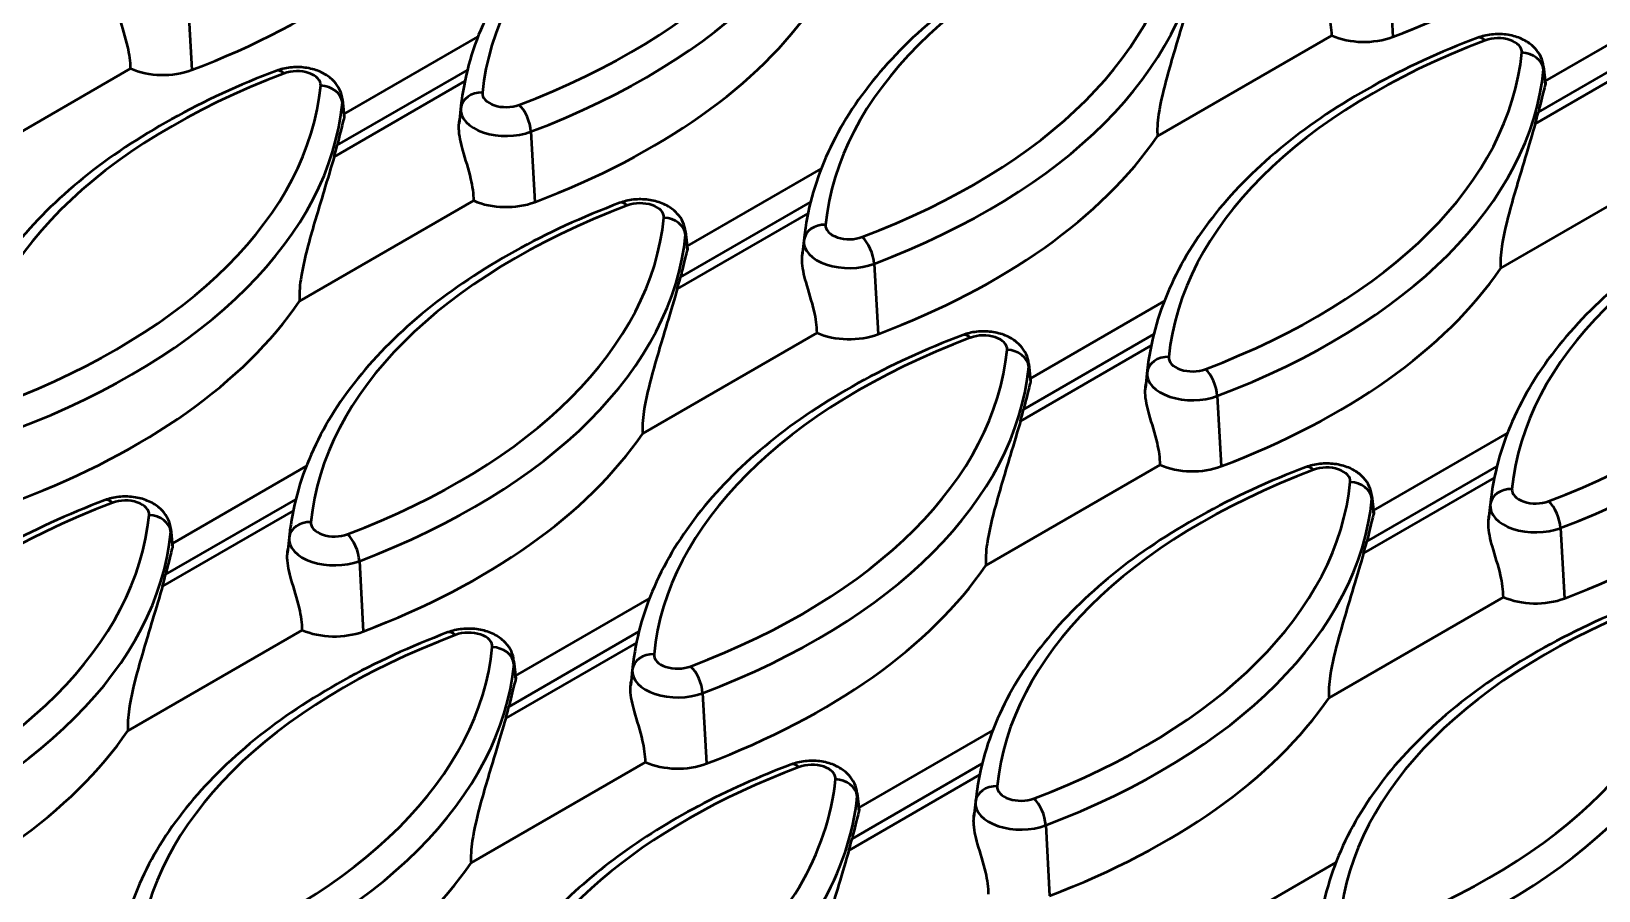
# Model space of a CAD drawing. Header units: millimetres. Extents: x 0 to 2774, y -40 to 1485.
# Drawn here: x 235.9 to 289.7, y 355.4 to 384.9 of the extents above; entities that cross this region are included whole.
import ezdxf

# ---------------------------------------------------------------- set-up
doc = ezdxf.new("R2010")
doc.units = ezdxf.units.MM
doc.header["$LTSCALE"] = 2.5
doc.layers.add('Sichtbar (ISO)', color=7, linetype='Continuous', lineweight=50)
doc.layers.add('Sichtbar schmal (ISO)', color=7, linetype='Continuous', lineweight=50)

msp = doc.modelspace()

# ---------------------------------------------------------------- linework, layer by layer
at = {"layer": 'Sichtbar (ISO)'}
for p, q in [((287.901, 383.161), (292.5, 385.816)), ((246.653, 382.027), (251.252, 384.682)), ((274.59, 381.273), (280.576, 384.729)), ((233.342, 380.139), (239.328, 383.595)), ((287.847, 383.665), (287.91, 383.079)), ((246.599, 382.531), (246.662, 381.945)), ((250.671, 382.315), (250.619, 381.829)), ((258.438, 377.491), (263.037, 380.146)), ((286.375, 376.737), (292.361, 380.193)), ((245.127, 375.603), (251.113, 379.059)), ((258.384, 377.995), (258.447, 377.409)), ((262.456, 377.779), (262.404, 377.293)), ((270.224, 372.955), (274.822, 375.61)), ((256.912, 371.067), (262.898, 374.523)), ((270.169, 373.459), (270.232, 372.873)), ((274.241, 373.243), (274.189, 372.757)), ((282.009, 368.419), (286.608, 371.074)), ((240.761, 367.285), (245.36, 369.94)), ((268.698, 366.531), (274.684, 369.987)), ((281.955, 368.923), (282.017, 368.336)), ((286.026, 368.707), (285.974, 368.221)), ((240.707, 367.789), (240.77, 367.202)), ((244.778, 367.573), (244.726, 367.087)), ((252.546, 362.749), (257.145, 365.404)), ((280.483, 361.994), (286.469, 365.45)), ((239.235, 360.86), (245.221, 364.316)), ((252.492, 363.253), (252.555, 362.666)), ((256.564, 363.037), (256.511, 362.551)), ((264.331, 358.213), (268.93, 360.868)), ((251.02, 356.324), (257.006, 359.78)), ((264.277, 358.717), (264.34, 358.13)), ((268.349, 358.501), (268.296, 358.014)), ((276.116, 353.677), (280.715, 356.332))]:
    msp.add_line(p, q, dxfattribs=at)
for centre, major_axis, start_param, end_param in [((227.672, 395.673), (25.106, 0), 5.2921, 5.906759), ((268.919, 396.807), (-25.106, 0), 2.150508, 2.708832), ((239.457, 391.137), (25.106, 0), 5.2921, 5.906759), ((281.683, 385.553), (-1.806, 0), 0.911322, 2.150508), ((240.435, 384.419), (-1.806, 0), 0.911322, 2.150508), ((263.027, 384.106), (24.887, 0), 6.114898, 6.142932), ((251.242, 386.601), (25.106, 0), 5.2921, 5.906759), ((221.779, 382.972), (24.887, 0), 6.114898, 6.142932), ((252.22, 379.883), (-1.806, 0), 0.911322, 2.150508), ((233.564, 378.436), (24.887, 0), 6.114898, 6.142932), ((263.027, 382.065), (25.106, 0), 5.2921, 5.906759), ((221.779, 380.931), (25.106, 0), 5.2921, 5.906759), ((264.005, 375.347), (-1.806, 0), 0.911322, 2.150508), ((274.812, 377.529), (25.106, 0), 5.2921, 5.906759), ((245.349, 373.9), (24.887, 0), 6.114898, 6.142932), ((233.564, 376.395), (25.106, 0), 5.2921, 5.906759), ((275.79, 370.811), (-1.806, 0), 0.911322, 2.150508), ((257.134, 369.364), (24.887, 0), 6.114898, 6.142932), ((215.886, 368.23), (24.887, 0), 6.114898, 6.142932), ((245.349, 371.859), (25.106, 0), 5.2921, 5.906759), ((287.575, 366.275), (-1.806, 0), 0.911322, 2.150508), ((246.327, 365.141), (-1.806, 0), 0.911322, 2.150508), ((257.134, 367.323), (25.106, 0), 5.2921, 5.906759), ((227.672, 363.694), (24.887, 0), 6.114898, 6.142932), ((215.886, 366.189), (25.106, 0), 5.2921, 5.906759), ((258.113, 360.604), (-1.806, 0), 0.911322, 2.150508), ((268.919, 362.787), (25.106, 0), 5.2921, 5.906759), ((239.457, 359.158), (24.887, 0), 6.114898, 6.142932), ((227.672, 361.653), (25.106, 0), 5.2921, 5.906759)]:
    msp.add_ellipse(centre, major_axis=major_axis, ratio=0.57735, start_param=start_param, end_param=end_param, dxfattribs=at)
for points, knots in [([(262.01, 393.722), (260.729, 393.238), (259.522, 392.684), (257.299, 391.45), (256.283, 390.771), (254.474, 389.306), (253.681, 388.521), (252.352, 386.863), (251.815, 385.99), (251.025, 384.187), (250.772, 383.255), (250.671, 382.315)], [2.9359057, 2.9359057, 2.9359057, 2.9359057, 3.121742, 3.121742, 3.3075784, 3.3075784, 3.4934147, 3.4934147, 3.6792511, 3.6792511, 3.8650875, 3.8650875, 3.8650875, 3.8650875]), ([(273.795, 389.186), (272.514, 388.702), (271.307, 388.148), (269.085, 386.914), (268.068, 386.235), (266.259, 384.77), (265.466, 383.985), (264.137, 382.327), (263.6, 381.454), (262.81, 379.651), (262.557, 378.719), (262.456, 377.779)], [2.9359057, 2.9359057, 2.9359057, 2.9359057, 3.121742, 3.121742, 3.3075784, 3.3075784, 3.4934147, 3.4934147, 3.6792511, 3.6792511, 3.8650875, 3.8650875, 3.8650875, 3.8650875]), ([(280.576, 384.729), (280.573, 384.964), (280.537, 385.219), (280.402, 385.809), (280.288, 386.147), (280.165, 386.585), (280.131, 386.715), (280.081, 386.968), (280.066, 387.091), (280.061, 387.26), (280.063, 387.319), (280.069, 387.377)], [0.0433649, 0.0433649, 0.0433649, 0.0433649, 0.199966, 0.199966, 0.399932, 0.399932, 0.4756007, 0.4756007, 0.5512693, 0.5512693, 0.5929939, 0.5929939, 0.5929939, 0.5929939]), ([(239.328, 383.595), (239.325, 383.83), (239.29, 384.085), (239.154, 384.675), (239.04, 385.013), (238.917, 385.451), (238.883, 385.581), (238.834, 385.834), (238.818, 385.957), (238.813, 386.126), (238.815, 386.185), (238.821, 386.243)], [0.0433649, 0.0433649, 0.0433649, 0.0433649, 0.199966, 0.199966, 0.399932, 0.399932, 0.4756007, 0.4756007, 0.5512693, 0.5512693, 0.5929939, 0.5929939, 0.5929939, 0.5929939]), ([(275.778, 386.236), (275.679, 385.9), (275.558, 385.493), (275.262, 384.51), (275.081, 383.92), (274.814, 382.935), (274.692, 382.453), (274.61, 381.894), (274.594, 381.753), (274.58, 381.494), (274.582, 381.375), (274.59, 381.273)], [3.485316, 3.485316, 3.485316, 3.485316, 3.831228, 3.831228, 4.242869, 4.242869, 4.503948, 4.503948, 4.581698, 4.581698, 4.653464, 4.653464, 4.653464, 4.653464]), ([(285.58, 384.65), (284.299, 384.166), (283.093, 383.612), (280.87, 382.378), (279.853, 381.699), (278.044, 380.234), (277.252, 379.448), (275.922, 377.79), (275.385, 376.918), (274.595, 375.114), (274.342, 374.183), (274.241, 373.243)], [2.9359057, 2.9359057, 2.9359057, 2.9359057, 3.121742, 3.121742, 3.3075784, 3.3075784, 3.4934147, 3.4934147, 3.6792511, 3.6792511, 3.8650875, 3.8650875, 3.8650875, 3.8650875]), ([(287.847, 383.665), (287.835, 383.781), (287.802, 383.893), (287.705, 384.103), (287.637, 384.2), (287.469, 384.384), (287.364, 384.463), (287.116, 384.611), (286.968, 384.669), (286.652, 384.752), (286.481, 384.774), (286.142, 384.777), (285.972, 384.759), (285.73, 384.701), (285.654, 384.678), (285.58, 384.65)], [0.847302, 0.847302, 0.847302, 0.847302, 1.046181, 1.046181, 1.270532, 1.270532, 1.556044, 1.556044, 1.929065, 1.929065, 2.339587, 2.339587, 2.746954, 2.746954, 2.935906, 2.935906, 2.935906, 2.935906]), ([(244.332, 383.516), (243.051, 383.032), (241.845, 382.478), (239.622, 381.244), (238.605, 380.565), (236.796, 379.1), (236.004, 378.314), (234.674, 376.656), (234.137, 375.784), (233.347, 373.98), (233.094, 373.049), (232.993, 372.109)], [2.9359057, 2.9359057, 2.9359057, 2.9359057, 3.121742, 3.121742, 3.3075784, 3.3075784, 3.4934147, 3.4934147, 3.6792511, 3.6792511, 3.8650875, 3.8650875, 3.8650875, 3.8650875]), ([(246.599, 382.531), (246.587, 382.647), (246.554, 382.759), (246.457, 382.969), (246.389, 383.066), (246.221, 383.25), (246.117, 383.329), (245.868, 383.477), (245.72, 383.535), (245.404, 383.618), (245.233, 383.64), (244.894, 383.643), (244.725, 383.625), (244.482, 383.567), (244.407, 383.544), (244.332, 383.516)], [0.847302, 0.847302, 0.847302, 0.847302, 1.046181, 1.046181, 1.270532, 1.270532, 1.556044, 1.556044, 1.929065, 1.929065, 2.339587, 2.339587, 2.746954, 2.746954, 2.935906, 2.935906, 2.935906, 2.935906]), ([(287.904, 383.03), (287.901, 383.02), (287.898, 383.009), (287.846, 382.828), (287.783, 382.563), (287.699, 382.216), (287.685, 382.158), (287.67, 382.098)], [0.7095826, 0.7095826, 0.7095826, 0.7095826, 0.7301099, 0.7301099, 1.0546565, 1.0546565, 1.1167, 1.1167, 1.1167, 1.1167]), ([(246.656, 381.896), (246.653, 381.886), (246.65, 381.875), (246.598, 381.694), (246.535, 381.429), (246.451, 381.082), (246.437, 381.024), (246.422, 380.964)], [0.7095826, 0.7095826, 0.7095826, 0.7095826, 0.7301099, 0.7301099, 1.0546565, 1.0546565, 1.1167, 1.1167, 1.1167, 1.1167]), ([(251.113, 379.059), (251.111, 379.294), (251.075, 379.549), (250.939, 380.139), (250.825, 380.477), (250.702, 380.915), (250.668, 381.045), (250.619, 381.298), (250.603, 381.421), (250.599, 381.589), (250.6, 381.649), (250.606, 381.707)], [0.0433649, 0.0433649, 0.0433649, 0.0433649, 0.199966, 0.199966, 0.399932, 0.399932, 0.4756007, 0.4756007, 0.5512693, 0.5512693, 0.5929939, 0.5929939, 0.5929939, 0.5929939]), ([(250.606, 381.707), (250.609, 381.737), (250.612, 381.766), (250.616, 381.806), (250.618, 381.818), (250.619, 381.829)], [0.70958265, 0.70958265, 0.70958265, 0.70958265, 0.73010989, 0.73010989, 0.73801389, 0.73801389, 0.73801389, 0.73801389]), ([(287.563, 381.7), (287.464, 381.363), (287.343, 380.956), (287.048, 379.974), (286.866, 379.384), (286.599, 378.399), (286.477, 377.917), (286.395, 377.358), (286.379, 377.217), (286.366, 376.958), (286.367, 376.839), (286.375, 376.737)], [3.485316, 3.485316, 3.485316, 3.485316, 3.831228, 3.831228, 4.242869, 4.242869, 4.503948, 4.503948, 4.581698, 4.581698, 4.653464, 4.653464, 4.653464, 4.653464]), ([(246.315, 380.566), (246.216, 380.229), (246.095, 379.822), (245.8, 378.84), (245.618, 378.25), (245.351, 377.265), (245.229, 376.783), (245.148, 376.224), (245.132, 376.083), (245.118, 375.824), (245.119, 375.705), (245.127, 375.603)], [3.485316, 3.485316, 3.485316, 3.485316, 3.831228, 3.831228, 4.242869, 4.242869, 4.503948, 4.503948, 4.581698, 4.581698, 4.653464, 4.653464, 4.653464, 4.653464]), ([(297.365, 380.114), (296.084, 379.63), (294.878, 379.075), (292.655, 377.842), (291.638, 377.163), (289.829, 375.698), (289.037, 374.912), (287.707, 373.254), (287.17, 372.382), (286.38, 370.578), (286.127, 369.647), (286.026, 368.707)], [2.9359057, 2.9359057, 2.9359057, 2.9359057, 3.121742, 3.121742, 3.3075784, 3.3075784, 3.4934147, 3.4934147, 3.6792511, 3.6792511, 3.8650875, 3.8650875, 3.8650875, 3.8650875]), ([(256.117, 378.98), (254.836, 378.496), (253.63, 377.941), (251.407, 376.708), (250.39, 376.029), (248.581, 374.564), (247.789, 373.778), (246.459, 372.12), (245.922, 371.248), (245.132, 369.444), (244.879, 368.513), (244.778, 367.573)], [2.9359057, 2.9359057, 2.9359057, 2.9359057, 3.121742, 3.121742, 3.3075784, 3.3075784, 3.4934147, 3.4934147, 3.6792511, 3.6792511, 3.8650875, 3.8650875, 3.8650875, 3.8650875]), ([(258.384, 377.995), (258.372, 378.111), (258.339, 378.223), (258.242, 378.433), (258.174, 378.529), (258.006, 378.714), (257.902, 378.793), (257.653, 378.941), (257.505, 378.999), (257.189, 379.082), (257.019, 379.103), (256.679, 379.107), (256.51, 379.089), (256.268, 379.031), (256.192, 379.008), (256.117, 378.98)], [0.847302, 0.847302, 0.847302, 0.847302, 1.046181, 1.046181, 1.270532, 1.270532, 1.556044, 1.556044, 1.929065, 1.929065, 2.339587, 2.339587, 2.746954, 2.746954, 2.935906, 2.935906, 2.935906, 2.935906]), ([(258.441, 377.36), (258.438, 377.35), (258.435, 377.339), (258.383, 377.158), (258.32, 376.893), (258.236, 376.546), (258.222, 376.488), (258.207, 376.428)], [0.7095826, 0.7095826, 0.7095826, 0.7095826, 0.7301099, 0.7301099, 1.0546565, 1.0546565, 1.1167, 1.1167, 1.1167, 1.1167]), ([(262.898, 374.523), (262.896, 374.758), (262.86, 375.013), (262.724, 375.603), (262.611, 375.941), (262.487, 376.379), (262.453, 376.509), (262.404, 376.762), (262.388, 376.885), (262.384, 377.053), (262.385, 377.113), (262.391, 377.171)], [0.0433649, 0.0433649, 0.0433649, 0.0433649, 0.199966, 0.199966, 0.399932, 0.399932, 0.4756007, 0.4756007, 0.5512693, 0.5512693, 0.5929939, 0.5929939, 0.5929939, 0.5929939]), ([(262.391, 377.171), (262.394, 377.2), (262.397, 377.23), (262.402, 377.27), (262.403, 377.282), (262.404, 377.293)], [0.70958265, 0.70958265, 0.70958265, 0.70958265, 0.73010989, 0.73010989, 0.73801389, 0.73801389, 0.73801389, 0.73801389]), ([(258.1, 376.03), (258.001, 375.693), (257.88, 375.286), (257.585, 374.304), (257.404, 373.714), (257.136, 372.729), (257.015, 372.247), (256.933, 371.688), (256.917, 371.547), (256.903, 371.288), (256.904, 371.169), (256.912, 371.067)], [3.485316, 3.485316, 3.485316, 3.485316, 3.831228, 3.831228, 4.242869, 4.242869, 4.503948, 4.503948, 4.581698, 4.581698, 4.653464, 4.653464, 4.653464, 4.653464]), ([(267.902, 374.444), (266.621, 373.96), (265.415, 373.405), (263.192, 372.172), (262.175, 371.493), (260.366, 370.028), (259.574, 369.242), (258.244, 367.584), (257.707, 366.712), (256.917, 364.908), (256.664, 363.977), (256.564, 363.037)], [2.9359057, 2.9359057, 2.9359057, 2.9359057, 3.121742, 3.121742, 3.3075784, 3.3075784, 3.4934147, 3.4934147, 3.6792511, 3.6792511, 3.8650875, 3.8650875, 3.8650875, 3.8650875]), ([(270.169, 373.459), (270.157, 373.575), (270.124, 373.686), (270.027, 373.897), (269.959, 373.993), (269.791, 374.178), (269.687, 374.257), (269.438, 374.405), (269.291, 374.463), (268.974, 374.546), (268.804, 374.567), (268.464, 374.571), (268.295, 374.553), (268.053, 374.495), (267.977, 374.472), (267.902, 374.444)], [0.847302, 0.847302, 0.847302, 0.847302, 1.046181, 1.046181, 1.270532, 1.270532, 1.556044, 1.556044, 1.929065, 1.929065, 2.339587, 2.339587, 2.746954, 2.746954, 2.935906, 2.935906, 2.935906, 2.935906]), ([(270.226, 372.824), (270.223, 372.814), (270.22, 372.803), (270.169, 372.622), (270.106, 372.356), (270.021, 372.01), (270.007, 371.952), (269.992, 371.891)], [0.7095826, 0.7095826, 0.7095826, 0.7095826, 0.7301099, 0.7301099, 1.0546565, 1.0546565, 1.1167, 1.1167, 1.1167, 1.1167]), ([(274.684, 369.987), (274.681, 370.222), (274.645, 370.477), (274.509, 371.067), (274.396, 371.405), (274.272, 371.843), (274.239, 371.973), (274.189, 372.226), (274.173, 372.349), (274.169, 372.517), (274.171, 372.577), (274.176, 372.635)], [0.0433649, 0.0433649, 0.0433649, 0.0433649, 0.199966, 0.199966, 0.399932, 0.399932, 0.4756007, 0.4756007, 0.5512693, 0.5512693, 0.5929939, 0.5929939, 0.5929939, 0.5929939]), ([(274.176, 372.635), (274.179, 372.664), (274.182, 372.694), (274.187, 372.734), (274.188, 372.746), (274.189, 372.757)], [0.70958265, 0.70958265, 0.70958265, 0.70958265, 0.73010989, 0.73010989, 0.73801389, 0.73801389, 0.73801389, 0.73801389]), ([(269.885, 371.493), (269.786, 371.157), (269.665, 370.75), (269.37, 369.768), (269.189, 369.178), (268.921, 368.192), (268.8, 367.71), (268.718, 367.152), (268.702, 367.011), (268.688, 366.752), (268.689, 366.633), (268.698, 366.531)], [3.485316, 3.485316, 3.485316, 3.485316, 3.831228, 3.831228, 4.242869, 4.242869, 4.503948, 4.503948, 4.581698, 4.581698, 4.653464, 4.653464, 4.653464, 4.653464]), ([(279.687, 369.908), (278.406, 369.424), (277.2, 368.869), (274.977, 367.636), (273.96, 366.957), (272.151, 365.492), (271.359, 364.706), (270.03, 363.048), (269.493, 362.176), (268.702, 360.372), (268.45, 359.441), (268.349, 358.501)], [2.9359057, 2.9359057, 2.9359057, 2.9359057, 3.121742, 3.121742, 3.3075784, 3.3075784, 3.4934147, 3.4934147, 3.6792511, 3.6792511, 3.8650875, 3.8650875, 3.8650875, 3.8650875]), ([(281.955, 368.923), (281.942, 369.039), (281.909, 369.15), (281.812, 369.361), (281.744, 369.457), (281.576, 369.641), (281.472, 369.721), (281.223, 369.869), (281.076, 369.927), (280.759, 370.01), (280.589, 370.031), (280.249, 370.035), (280.08, 370.017), (279.838, 369.959), (279.762, 369.936), (279.687, 369.908)], [0.847302, 0.847302, 0.847302, 0.847302, 1.046181, 1.046181, 1.270532, 1.270532, 1.556044, 1.556044, 1.929065, 1.929065, 2.339587, 2.339587, 2.746954, 2.746954, 2.935906, 2.935906, 2.935906, 2.935906]), ([(238.439, 368.774), (237.158, 368.29), (235.952, 367.735), (233.729, 366.502), (232.713, 365.823), (230.903, 364.358), (230.111, 363.572), (228.782, 361.914), (228.245, 361.042), (227.454, 359.238), (227.202, 358.307), (227.101, 357.367)], [2.9359057, 2.9359057, 2.9359057, 2.9359057, 3.121742, 3.121742, 3.3075784, 3.3075784, 3.4934147, 3.4934147, 3.6792511, 3.6792511, 3.8650875, 3.8650875, 3.8650875, 3.8650875]), ([(240.707, 367.789), (240.694, 367.905), (240.662, 368.016), (240.564, 368.227), (240.497, 368.323), (240.328, 368.507), (240.224, 368.587), (239.975, 368.735), (239.828, 368.793), (239.511, 368.876), (239.341, 368.897), (239.001, 368.9), (238.832, 368.883), (238.59, 368.825), (238.514, 368.802), (238.439, 368.774)], [0.847302, 0.847302, 0.847302, 0.847302, 1.046181, 1.046181, 1.270532, 1.270532, 1.556044, 1.556044, 1.929065, 1.929065, 2.339587, 2.339587, 2.746954, 2.746954, 2.935906, 2.935906, 2.935906, 2.935906]), ([(282.011, 368.288), (282.008, 368.278), (282.005, 368.267), (281.954, 368.085), (281.891, 367.82), (281.806, 367.474), (281.792, 367.416), (281.777, 367.355)], [0.7095826, 0.7095826, 0.7095826, 0.7095826, 0.7301099, 0.7301099, 1.0546565, 1.0546565, 1.1167, 1.1167, 1.1167, 1.1167]), ([(285.961, 368.099), (285.964, 368.128), (285.967, 368.158), (285.972, 368.198), (285.973, 368.209), (285.974, 368.221)], [0.70958265, 0.70958265, 0.70958265, 0.70958265, 0.73010989, 0.73010989, 0.73801389, 0.73801389, 0.73801389, 0.73801389]), ([(286.469, 365.45), (286.466, 365.686), (286.43, 365.941), (286.295, 366.531), (286.181, 366.869), (286.057, 367.306), (286.024, 367.437), (285.974, 367.69), (285.959, 367.813), (285.954, 367.981), (285.956, 368.041), (285.961, 368.099)], [0.0433649, 0.0433649, 0.0433649, 0.0433649, 0.199966, 0.199966, 0.399932, 0.399932, 0.4756007, 0.4756007, 0.5512693, 0.5512693, 0.5929939, 0.5929939, 0.5929939, 0.5929939]), ([(240.764, 367.154), (240.761, 367.144), (240.758, 367.133), (240.706, 366.951), (240.643, 366.686), (240.558, 366.34), (240.544, 366.282), (240.53, 366.221)], [0.7095826, 0.7095826, 0.7095826, 0.7095826, 0.7301099, 0.7301099, 1.0546565, 1.0546565, 1.1167, 1.1167, 1.1167, 1.1167]), ([(244.714, 366.965), (244.717, 366.994), (244.72, 367.024), (244.724, 367.064), (244.725, 367.075), (244.726, 367.087)], [0.70958265, 0.70958265, 0.70958265, 0.70958265, 0.73010989, 0.73010989, 0.73801389, 0.73801389, 0.73801389, 0.73801389]), ([(245.221, 364.316), (245.218, 364.552), (245.182, 364.807), (245.047, 365.397), (244.933, 365.735), (244.81, 366.172), (244.776, 366.303), (244.726, 366.556), (244.711, 366.679), (244.706, 366.847), (244.708, 366.907), (244.714, 366.965)], [0.0433649, 0.0433649, 0.0433649, 0.0433649, 0.199966, 0.199966, 0.399932, 0.399932, 0.4756007, 0.4756007, 0.5512693, 0.5512693, 0.5929939, 0.5929939, 0.5929939, 0.5929939]), ([(281.67, 366.957), (281.571, 366.621), (281.45, 366.214), (281.155, 365.232), (280.974, 364.642), (280.706, 363.656), (280.585, 363.174), (280.503, 362.616), (280.487, 362.475), (280.473, 362.216), (280.474, 362.097), (280.483, 361.994)], [3.485316, 3.485316, 3.485316, 3.485316, 3.831228, 3.831228, 4.242869, 4.242869, 4.503948, 4.503948, 4.581698, 4.581698, 4.653464, 4.653464, 4.653464, 4.653464]), ([(240.422, 365.823), (240.323, 365.487), (240.202, 365.08), (239.907, 364.098), (239.726, 363.508), (239.458, 362.522), (239.337, 362.04), (239.255, 361.482), (239.239, 361.341), (239.225, 361.082), (239.226, 360.963), (239.235, 360.86)], [3.485316, 3.485316, 3.485316, 3.485316, 3.831228, 3.831228, 4.242869, 4.242869, 4.503948, 4.503948, 4.581698, 4.581698, 4.653464, 4.653464, 4.653464, 4.653464]), ([(291.472, 365.372), (290.191, 364.888), (288.985, 364.333), (286.762, 363.1), (285.746, 362.421), (283.937, 360.956), (283.144, 360.17), (281.815, 358.512), (281.278, 357.64), (280.487, 355.836), (280.235, 354.905), (280.134, 353.965)], [2.9359057, 2.9359057, 2.9359057, 2.9359057, 3.121742, 3.121742, 3.3075784, 3.3075784, 3.4934147, 3.4934147, 3.6792511, 3.6792511, 3.8650875, 3.8650875, 3.8650875, 3.8650875]), ([(250.224, 364.238), (248.943, 363.754), (247.737, 363.199), (245.514, 361.966), (244.498, 361.287), (242.689, 359.822), (241.896, 359.036), (240.567, 357.378), (240.03, 356.506), (239.24, 354.702), (238.987, 353.771), (238.886, 352.83)], [2.9359057, 2.9359057, 2.9359057, 2.9359057, 3.121742, 3.121742, 3.3075784, 3.3075784, 3.4934147, 3.4934147, 3.6792511, 3.6792511, 3.8650875, 3.8650875, 3.8650875, 3.8650875]), ([(252.492, 363.253), (252.479, 363.369), (252.447, 363.48), (252.349, 363.691), (252.282, 363.787), (252.114, 363.971), (252.009, 364.051), (251.76, 364.199), (251.613, 364.256), (251.296, 364.34), (251.126, 364.361), (250.786, 364.364), (250.617, 364.346), (250.375, 364.289), (250.299, 364.266), (250.224, 364.238)], [0.847302, 0.847302, 0.847302, 0.847302, 1.046181, 1.046181, 1.270532, 1.270532, 1.556044, 1.556044, 1.929065, 1.929065, 2.339587, 2.339587, 2.746954, 2.746954, 2.935906, 2.935906, 2.935906, 2.935906]), ([(252.549, 362.618), (252.546, 362.608), (252.543, 362.597), (252.491, 362.415), (252.428, 362.15), (252.344, 361.804), (252.329, 361.746), (252.315, 361.685)], [0.7095826, 0.7095826, 0.7095826, 0.7095826, 0.7301099, 0.7301099, 1.0546565, 1.0546565, 1.1167, 1.1167, 1.1167, 1.1167]), ([(257.006, 359.78), (257.003, 360.015), (256.967, 360.271), (256.832, 360.86), (256.718, 361.199), (256.595, 361.636), (256.561, 361.767), (256.511, 362.02), (256.496, 362.143), (256.491, 362.311), (256.493, 362.37), (256.499, 362.428)], [0.0433649, 0.0433649, 0.0433649, 0.0433649, 0.199966, 0.199966, 0.399932, 0.399932, 0.4756007, 0.4756007, 0.5512693, 0.5512693, 0.5929939, 0.5929939, 0.5929939, 0.5929939]), ([(256.499, 362.428), (256.502, 362.458), (256.505, 362.488), (256.509, 362.528), (256.51, 362.539), (256.511, 362.551)], [0.70958265, 0.70958265, 0.70958265, 0.70958265, 0.73010989, 0.73010989, 0.73801389, 0.73801389, 0.73801389, 0.73801389]), ([(252.207, 361.287), (252.108, 360.951), (251.988, 360.544), (251.692, 359.562), (251.511, 358.972), (251.243, 357.986), (251.122, 357.504), (251.04, 356.946), (251.024, 356.805), (251.01, 356.546), (251.011, 356.427), (251.02, 356.324)], [3.485316, 3.485316, 3.485316, 3.485316, 3.831228, 3.831228, 4.242869, 4.242869, 4.503948, 4.503948, 4.581698, 4.581698, 4.653464, 4.653464, 4.653464, 4.653464]), ([(262.01, 359.702), (260.885, 359.277), (259.818, 358.798), (257.827, 357.742), (256.903, 357.165), (255.221, 355.926), (254.463, 355.264), (253.135, 353.867), (252.565, 353.132), (251.634, 351.605), (251.273, 350.814), (251.024, 350.005)], [2.9359057, 2.9359057, 2.9359057, 2.9359057, 3.0990146, 3.0990146, 3.2621235, 3.2621235, 3.4252325, 3.4252325, 3.5883414, 3.5883414, 3.7514503, 3.7514503, 3.7514503, 3.7514503]), ([(264.277, 358.717), (264.264, 358.833), (264.232, 358.944), (264.134, 359.155), (264.067, 359.251), (263.899, 359.435), (263.794, 359.515), (263.546, 359.663), (263.398, 359.72), (263.081, 359.804), (262.911, 359.825), (262.571, 359.828), (262.402, 359.81), (262.16, 359.753), (262.084, 359.73), (262.01, 359.702)], [0.847302, 0.847302, 0.847302, 0.847302, 1.046181, 1.046181, 1.270532, 1.270532, 1.556044, 1.556044, 1.929065, 1.929065, 2.339587, 2.339587, 2.746954, 2.746954, 2.935906, 2.935906, 2.935906, 2.935906]), ([(264.334, 358.081), (264.331, 358.071), (264.328, 358.061), (264.276, 357.879), (264.213, 357.614), (264.129, 357.268), (264.115, 357.21), (264.1, 357.149)], [0.7095826, 0.7095826, 0.7095826, 0.7095826, 0.7301099, 0.7301099, 1.0546565, 1.0546565, 1.1167, 1.1167, 1.1167, 1.1167]), ([(268.284, 357.892), (268.287, 357.922), (268.29, 357.951), (268.294, 357.992), (268.295, 358.003), (268.296, 358.014)], [0.70958265, 0.70958265, 0.70958265, 0.70958265, 0.73010989, 0.73010989, 0.73801389, 0.73801389, 0.73801389, 0.73801389]), ([(268.791, 355.244), (268.788, 355.479), (268.752, 355.735), (268.617, 356.324), (268.503, 356.663), (268.38, 357.1), (268.346, 357.23), (268.296, 357.484), (268.281, 357.607), (268.276, 357.775), (268.278, 357.834), (268.284, 357.892)], [0.0433649, 0.0433649, 0.0433649, 0.0433649, 0.199966, 0.199966, 0.399932, 0.399932, 0.4756007, 0.4756007, 0.5512693, 0.5512693, 0.5929939, 0.5929939, 0.5929939, 0.5929939]), ([(263.993, 356.751), (263.894, 356.415), (263.773, 356.008), (263.477, 355.026), (263.296, 354.436), (263.029, 353.45), (262.907, 352.968), (262.825, 352.409), (262.809, 352.269), (262.796, 352.027), (262.796, 351.923), (262.802, 351.831)], [3.485316, 3.485316, 3.485316, 3.485316, 3.831228, 3.831228, 4.242869, 4.242869, 4.503948, 4.503948, 4.581698, 4.581698, 4.643718, 4.643718, 4.643718, 4.643718])]:
    msp.add_open_spline(points, degree=3, knots=knots, dxfattribs=at)
for points in [[(287.91, 383.079), (287.911, 383.065), (287.91, 383.049), (287.904, 383.03)], [(246.662, 381.945), (246.664, 381.931), (246.662, 381.915), (246.656, 381.896)], [(258.447, 377.409), (258.449, 377.395), (258.447, 377.379), (258.441, 377.36)], [(270.232, 372.873), (270.234, 372.859), (270.232, 372.843), (270.226, 372.824)], [(282.017, 368.336), (282.019, 368.323), (282.017, 368.307), (282.011, 368.288)], [(240.77, 367.202), (240.771, 367.189), (240.769, 367.173), (240.764, 367.154)], [(252.555, 362.666), (252.556, 362.653), (252.554, 362.637), (252.549, 362.618)], [(264.34, 358.13), (264.341, 358.117), (264.339, 358.101), (264.334, 358.081)]]:
    msp.add_open_spline(points, degree=3, dxfattribs=at)
at = {"layer": 'Sichtbar schmal (ISO)'}
for p, q in [((282.537, 387.098), (282.672, 384.681)), ((241.289, 385.964), (241.424, 383.547)), ((287.67, 382.098), (292.138, 384.677)), ((292.05, 384.29), (287.563, 381.7)), ((246.422, 380.964), (250.89, 383.543)), ((287.848, 383.559), (287.904, 383.03)), ((250.802, 383.156), (246.315, 380.566)), ((246.6, 382.425), (246.656, 381.896)), ((250.663, 382.232), (250.606, 381.707)), ((253.074, 381.428), (253.209, 379.01)), ((258.207, 376.428), (262.675, 379.007)), ((262.587, 378.62), (258.1, 376.03)), ((258.385, 377.889), (258.441, 377.36)), ((262.448, 377.696), (262.391, 377.171)), ((264.86, 376.892), (264.994, 374.474)), ((274.372, 374.084), (269.885, 371.493)), ((269.992, 371.891), (274.46, 374.471)), ((270.17, 373.353), (270.226, 372.824)), ((274.233, 373.16), (274.176, 372.635)), ((276.645, 372.356), (276.78, 369.938)), ((281.777, 367.355), (286.245, 369.935)), ((286.157, 369.548), (281.67, 366.957)), ((240.53, 366.221), (244.997, 368.801)), ((281.955, 368.817), (282.011, 368.288)), ((244.91, 368.414), (240.422, 365.823)), ((286.018, 368.624), (285.961, 368.099)), ((240.707, 367.683), (240.764, 367.154)), ((288.43, 367.82), (288.565, 365.402)), ((244.77, 367.49), (244.714, 366.965)), ((247.182, 366.686), (247.317, 364.268)), ((256.695, 363.878), (252.207, 361.287)), ((252.315, 361.685), (256.782, 364.265)), ((252.492, 363.146), (252.549, 362.618)), ((256.555, 362.954), (256.499, 362.428)), ((258.967, 362.15), (259.102, 359.732)), ((264.1, 357.149), (268.568, 359.729)), ((268.48, 359.342), (263.993, 356.751)), ((264.277, 358.61), (264.334, 358.081)), ((268.34, 358.418), (268.284, 357.892)), ((270.752, 357.614), (270.887, 355.196))]:
    msp.add_line(p, q, dxfattribs=at)
for centre, major_axis, ratio, start_param, end_param in [((275.483, 381.986), (-24.113, 0), 0.57735, 5.2921, 6.227073), ((239.457, 393.995), (24.113, 0), 0.57735, 5.2921, 6.227073), ((239.457, 393.436), (24.86, 0), 0.57735, 5.2921, 6.227073), ((287.268, 377.45), (-24.113, 0), 0.57735, 5.2921, 6.227073), ((251.242, 389.459), (24.113, 0), 0.57735, 5.2921, 6.227073), ((251.242, 388.9), (24.86, 0), 0.57735, 5.2921, 6.227073), ((299.054, 372.914), (-24.113, 0), 0.57735, 5.2921, 6.227073), ((285.845, 383.949), (-0.265, 0.702), 0.447262, 5.581488, 6.283185), ((286.29, 384.168), (0.813, 0), 0.57735, 6.227073, 8.433693), ((263.027, 384.923), (24.113, 0), 0.57735, 5.2921, 6.227073), ((287.102, 383.53), (0.746, -0.073), 0.815212, 0.166414, 1.649944), ((257.806, 371.78), (-24.113, 0), 0.57735, 5.2921, 6.227073), ((244.597, 382.815), (-0.265, 0.702), 0.447262, 5.581488, 6.283185), ((245.042, 383.034), (0.813, 0), 0.57735, 6.227073, 8.433693), ((263.027, 384.364), (24.86, 0), 0.57735, 5.2921, 6.227073), ((286.29, 383.609), (1.56, 0), 0.57735, 6.227073, 6.345089), ((221.779, 383.789), (24.113, 0), 0.57735, 5.2921, 6.227073), ((245.854, 382.396), (0.746, -0.073), 0.815212, 0.166414, 1.649944), ((251.408, 382.155), (-0.746, 0.073), 0.815212, 4.791537, 6.275066), ((252.22, 382.741), (-0.813, 0), 0.57735, 6.227073, 8.433693), ((221.779, 383.23), (24.86, 0), 0.57735, 5.2921, 6.227073), ((245.042, 382.475), (1.56, 0), 0.57735, 6.227073, 6.345089), ((252.22, 382.182), (-1.56, 0), 0.57735, 6.227073, 8.433693), ((275.483, 381.427), (-24.86, 0), 0.57735, 6.221282, 6.227073), ((252.665, 381.736), (0.265, -0.702), 0.447262, 0.956366, 2.439895), ((310.839, 368.378), (-24.113, 0), 0.57735, 5.2921, 6.227073), ((274.812, 380.387), (24.113, 0), 0.57735, 5.2921, 6.227073), ((256.382, 378.279), (-0.265, 0.702), 0.447262, 5.581488, 6.283185), ((256.827, 378.498), (0.813, 0), 0.57735, 6.227073, 8.433693), ((274.812, 379.828), (24.86, 0), 0.57735, 5.2921, 6.227073), ((269.591, 367.244), (-24.113, 0), 0.57735, 5.2921, 6.227073), ((233.564, 379.253), (24.113, 0), 0.57735, 5.2921, 6.227073), ((257.639, 377.86), (0.746, -0.073), 0.815212, 0.166414, 1.649944), ((233.564, 378.694), (24.86, 0), 0.57735, 5.2921, 6.227073), ((256.827, 377.939), (1.56, 0), 0.57735, 6.227073, 6.345089), ((263.194, 377.618), (-0.746, 0.073), 0.815212, 4.791537, 6.275066), ((264.005, 378.205), (-0.813, 0), 0.57735, 6.227073, 8.433693), ((264.005, 377.646), (-1.56, 0), 0.57735, 6.227073, 8.433693), ((287.268, 376.891), (-24.86, 0), 0.57735, 6.221282, 6.227073), ((264.45, 377.2), (0.265, -0.702), 0.447262, 0.956366, 2.439895), ((281.376, 362.708), (-24.113, 0), 0.57735, 5.2921, 6.227073), ((268.167, 373.742), (-0.265, 0.702), 0.447262, 5.581488, 6.283185), ((268.613, 373.962), (0.813, 0), 0.57735, 6.227073, 8.433693), ((245.349, 374.717), (24.113, 0), 0.57735, 5.2921, 6.227073), ((269.424, 373.324), (0.746, -0.073), 0.815212, 0.166414, 1.649944), ((274.979, 373.082), (-0.746, 0.073), 0.815212, 4.791537, 6.275066), ((275.79, 373.668), (-0.813, 0), 0.57735, 6.227073, 8.433693), ((245.349, 374.158), (24.86, 0), 0.57735, 5.2921, 6.227073), ((268.613, 373.403), (1.56, 0), 0.57735, 6.227073, 6.345089), ((275.79, 373.109), (-1.56, 0), 0.57735, 6.227073, 8.433693), ((299.054, 372.355), (-24.86, 0), 0.57735, 6.221282, 6.227073), ((276.235, 372.663), (0.265, -0.702), 0.447262, 0.956366, 2.439895), ((293.161, 358.172), (-24.113, 0), 0.57735, 5.2921, 6.227073), ((279.952, 369.206), (-0.265, 0.702), 0.447262, 5.581488, 6.283185), ((280.398, 369.426), (0.813, 0), 0.57735, 6.227073, 8.433693), ((257.134, 370.181), (24.113, 0), 0.57735, 5.2921, 6.227073), ((281.209, 368.787), (0.746, -0.073), 0.815212, 0.166414, 1.649944), ((251.913, 357.038), (-24.113, 0), 0.57735, 5.2921, 6.227073), ((238.705, 368.072), (-0.265, 0.702), 0.447262, 5.581488, 6.283185), ((239.15, 368.292), (0.813, 0), 0.57735, 6.227073, 8.433693), ((257.134, 369.622), (24.86, 0), 0.57735, 5.2921, 6.227073), ((280.398, 368.867), (1.56, 0), 0.57735, 6.227073, 6.345089), ((286.764, 368.546), (-0.746, 0.073), 0.815212, 4.791537, 6.275066), ((310.839, 367.819), (-24.86, 0), 0.57735, 6.221282, 6.227073), ((287.575, 369.132), (-0.813, 0), 0.57735, 6.227073, 8.433693), ((288.021, 368.127), (0.265, -0.702), 0.447262, 0.956366, 2.439895), ((215.886, 369.047), (24.113, 0), 0.57735, 5.2921, 6.227073), ((239.961, 367.653), (0.746, -0.073), 0.815212, 0.166414, 1.649944), ((287.575, 368.573), (-1.56, 0), 0.57735, 6.227073, 8.433693), ((215.886, 368.488), (24.86, 0), 0.57735, 5.2921, 6.227073), ((239.15, 367.733), (1.56, 0), 0.57735, 6.227073, 6.345089), ((245.516, 367.412), (-0.746, 0.073), 0.815212, 4.791537, 6.275066), ((246.327, 367.998), (-0.813, 0), 0.57735, 6.227073, 8.433693), ((246.327, 367.439), (-1.56, 0), 0.57735, 6.227073, 8.433693), ((269.591, 366.685), (-24.86, 0), 0.57735, 6.221282, 6.227073), ((246.773, 366.993), (0.265, -0.702), 0.447262, 0.956366, 2.439895), ((304.946, 353.636), (-24.113, 0), 0.57735, 5.2921, 6.227073), ((268.919, 365.644), (24.113, 0), 0.57735, 5.2921, 6.227073), ((263.698, 352.502), (-24.113, 0), 0.57735, 5.2921, 6.227073), ((250.49, 363.536), (-0.265, 0.702), 0.447262, 5.581488, 6.283185), ((250.935, 363.756), (0.813, 0), 0.57735, 6.227073, 8.433693), ((268.919, 365.085), (24.86, 0), 0.57735, 5.2921, 6.227073), ((227.672, 364.51), (24.113, 0), 0.57735, 5.2921, 6.227073), ((251.746, 363.117), (0.746, -0.073), 0.815212, 0.166414, 1.649944), ((257.301, 362.876), (-0.746, 0.073), 0.815212, 4.791537, 6.275066), ((258.113, 363.462), (-0.813, 0), 0.57735, 6.227073, 8.433693), ((227.672, 363.951), (24.86, 0), 0.57735, 5.2921, 6.227073), ((250.935, 363.197), (1.56, 0), 0.57735, 6.227073, 6.345089), ((258.113, 362.903), (-1.56, 0), 0.57735, 6.227073, 8.433693), ((281.376, 362.149), (-24.86, 0), 0.57735, 6.221282, 6.227073), ((258.558, 362.457), (0.265, -0.702), 0.447262, 0.956366, 2.439895), ((275.483, 347.965), (-24.113, 0), 0.57735, 5.2921, 6.091359), ((262.275, 359), (-0.265, 0.702), 0.447262, 5.581488, 6.283185), ((262.72, 359.22), (0.813, 0), 0.57735, 6.227073, 8.433693), ((239.457, 359.974), (24.113, 0), 0.57735, 5.682215, 6.227073), ((263.531, 358.581), (0.746, -0.073), 0.815212, 0.166414, 1.649944), ((239.457, 359.415), (24.86, 0), 0.57735, 5.684601, 6.227073), ((262.72, 358.661), (1.56, 0), 0.57735, 6.227073, 6.345089), ((269.086, 358.34), (-0.746, 0.073), 0.815212, 4.791537, 6.275066), ((293.161, 357.613), (-24.86, 0), 0.57735, 6.221282, 6.227073), ((269.898, 358.926), (-0.813, 0), 0.57735, 6.227073, 8.433693), ((270.343, 357.921), (0.265, -0.702), 0.447262, 0.956366, 2.439895), ((269.898, 358.367), (-1.56, 0), 0.57735, 6.227073, 8.433693)]:
    msp.add_ellipse(centre, major_axis=major_axis, ratio=ratio, start_param=start_param, end_param=end_param, dxfattribs=at)

doc.saveas('drawing.dxf')
